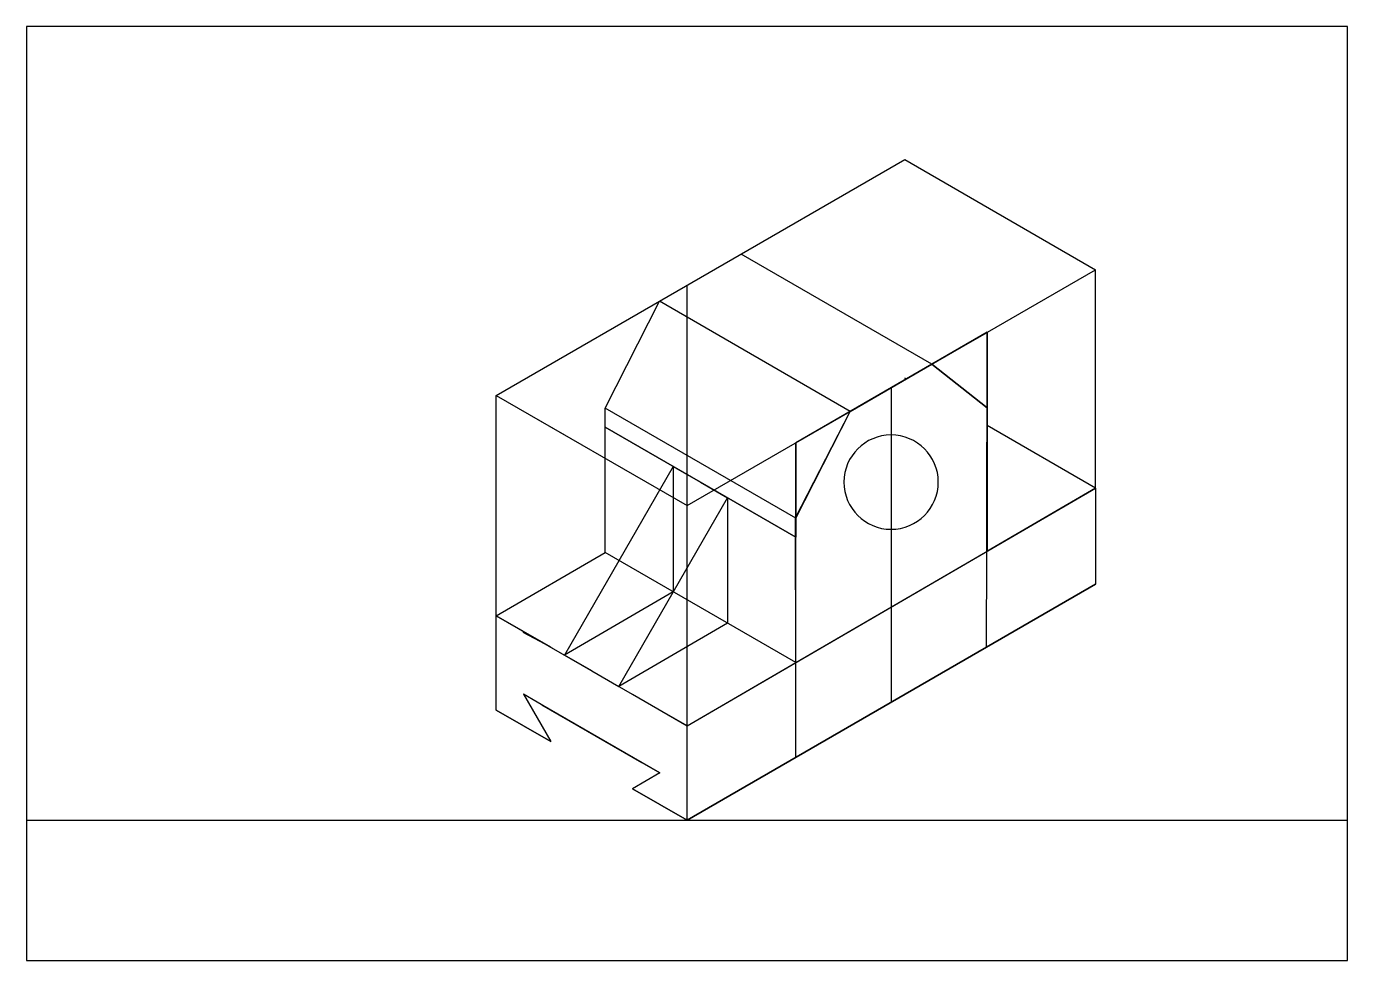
# Model space of a CAD drawing. Header units: millimetres. Extents: x 2543 to 2963, y 1353 to 1650.
import ezdxf

# ---------------------------------------------------------------- set-up
doc = ezdxf.new("R2010")
doc.units = ezdxf.units.MM

msp = doc.modelspace()

# ---------------------------------------------------------------- linework, layer by layer
for p, q in [((2691.92, 1532.65), (2821.83, 1607.65)), ((2821.83, 1607.65), (2882.45, 1572.65)), ((2752.55, 1497.65), (2882.45, 1572.65)), ((2882.45, 1503.19), (2882.45, 1572.65)), ((2752.55, 1397.65), (2752.55, 1567.65)), ((2848.02, 1552.77), (2787.12, 1517.61)), ((2830.43, 1542.61), (2847.75, 1552.61)), ((2848.02, 1552.77), (2830.7, 1542.77)), ((2847.87, 1483.08), (2848.02, 1552.77)), ((2848.02, 1552.77), (2848.02, 1528.77)), ((2804.44, 1527.61), (2830.43, 1542.61)), ((2848.02, 1528.77), (2830.43, 1542.61)), ((2822.3, 1537.92), (2821.83, 1538.19)), ((2817.44, 1535.11), (2817.44, 1435.11)), ((2817.44, 1535.11), (2817.44, 1505.11)), ((2691.92, 1432.65), (2691.92, 1532.65)), ((2691.92, 1532.65), (2752.55, 1497.65)), ((2691.92, 1532.65), (2713.58, 1520.15)), ((2787.12, 1517.61), (2804.44, 1527.61)), ((2787.12, 1493.61), (2804.44, 1527.61)), ((2787.12, 1487.61), (2726.5, 1522.61)), ((2726.5, 1522.61), (2787.12, 1487.61)), ((2756.81, 1505.11), (2726.5, 1522.61)), ((2882.45, 1503.19), (2847.96, 1523.11)), ((2787.12, 1447.75), (2787.12, 1517.61)), ((2787.12, 1517.61), (2787.12, 1493.61)), ((2787.12, 1517.61), (2787.12, 1487.61)), ((2756.81, 1505.11), (2748.15, 1510.11)), ((2748.15, 1510.11), (2748.15, 1470.25)), ((2817.44, 1505.11), (2817.44, 1490.11)), ((2787.12, 1447.75), (2882.45, 1503.19)), ((2882.45, 1503.19), (2847.87, 1483.08)), ((2752.55, 1397.65), (2752.55, 1497.65)), ((2787.12, 1447.75), (2726.5, 1482.75)), ((2847.81, 1452.65), (2847.87, 1483.08)), ((2847.87, 1483.08), (2847.87, 1483.08)), ((2748.15, 1470.25), (2713.58, 1450.15)), ((2752.55, 1397.65), (2882.45, 1472.65)), ((2752.55, 1397.65), (2882.45, 1472.65)), ((2882.45, 1472.65), (2847.81, 1452.65)), ((2709.25, 1452.65), (2691.92, 1462.65)), ((2691.92, 1462.65), (2713.58, 1450.15)), ((2691.92, 1462.65), (2752.55, 1427.65)), ((2709.25, 1452.65), (2700.43, 1457.36)), ((2713.58, 1450.15), (2730.9, 1440.15)), ((2722.24, 1445.15), (2713.58, 1450.15)), ((2752.55, 1427.65), (2787.12, 1447.75)), ((2787.19, 1417.65), (2787.12, 1447.75)), ((2691.92, 1432.65), (2691.92, 1442.65)), ((2743.89, 1412.65), (2700.58, 1437.65)), ((2735.23, 1437.65), (2752.55, 1427.65)), ((2691.92, 1432.65), (2709.25, 1422.65)), ((2709.25, 1422.65), (2691.92, 1432.65)), ((2752.55, 1397.65), (2817.5, 1435.15)), ((2735.23, 1417.65), (2743.89, 1412.65)), ((2743.89, 1412.65), (2735.23, 1417.65)), ((2752.55, 1397.65), (2787.19, 1417.65)), ((2735.23, 1407.65), (2752.55, 1397.65)), ((2752.55, 1397.65), (2735.23, 1407.65)), ((2752.55, 1397.65), (2752.55, 1407.65)), ((2542.55, 1397.65), (2962.55, 1397.65))]:
    msp.add_line(p, q)
at = {"lineweight": 30}
for p, q in [((2743.82, 1562.61), (2769.8, 1577.61)), ((2830.43, 1542.61), (2769.8, 1577.61)), ((2726.5, 1528.61), (2743.82, 1562.61)), ((2804.44, 1527.61), (2743.82, 1562.61)), ((2804.44, 1527.61), (2830.43, 1542.61)), ((2830.43, 1542.61), (2848.02, 1528.77)), ((2787.12, 1493.61), (2726.5, 1528.61)), ((2726.5, 1482.75), (2726.5, 1528.61)), ((2787.03, 1493.78), (2804.44, 1527.61)), ((2848.02, 1528.77), (2847.97, 1483.14)), ((2748.15, 1510.11), (2713.58, 1450.15)), ((2748.15, 1510.11), (2756.81, 1505.11)), ((2756.81, 1505.11), (2765.47, 1500.11)), ((2730.9, 1440.15), (2765.47, 1500.11)), ((2752.55, 1427.65), (2882.45, 1503.19)), ((2765.47, 1500.11), (2765.47, 1460.25)), ((2882.45, 1503.19), (2882.45, 1472.65)), ((2787.12, 1447.75), (2787.03, 1493.78)), ((2691.92, 1462.65), (2726.5, 1482.75)), ((2882.45, 1472.65), (2752.55, 1397.65)), ((2691.92, 1432.65), (2691.92, 1462.65)), ((2691.92, 1462.65), (2752.55, 1427.65)), ((2691.92, 1462.65), (2709.25, 1452.65)), ((2765.47, 1460.25), (2730.9, 1440.15)), ((2713.58, 1450.15), (2722.24, 1445.15)), ((2722.24, 1445.15), (2730.9, 1440.15)), ((2709.25, 1432.65), (2700.58, 1437.65)), ((2700.58, 1437.65), (2709.25, 1422.65)), ((2691.92, 1432.65), (2709.25, 1422.65)), ((2706.27, 1434.36), (2738.11, 1415.98)), ((2752.55, 1427.65), (2743.89, 1432.65)), ((2752.55, 1397.65), (2752.55, 1427.65)), ((2735.23, 1417.65), (2743.89, 1412.65)), ((2743.89, 1412.65), (2735.23, 1407.65)), ((2752.55, 1397.65), (2735.23, 1407.65))]:
    msp.add_line(p, q, dxfattribs=at)
msp.add_lwpolyline([(2962.55, 1650), (2542.55, 1650), (2542.55, 1353), (2962.55, 1353)], close=True)
msp.add_ellipse((2817.44, 1505.11), major_axis=(0, -15), ratio=1, start_param=3.141593, end_param=9.424778, dxfattribs=at)

doc.saveas('drawing.dxf')
